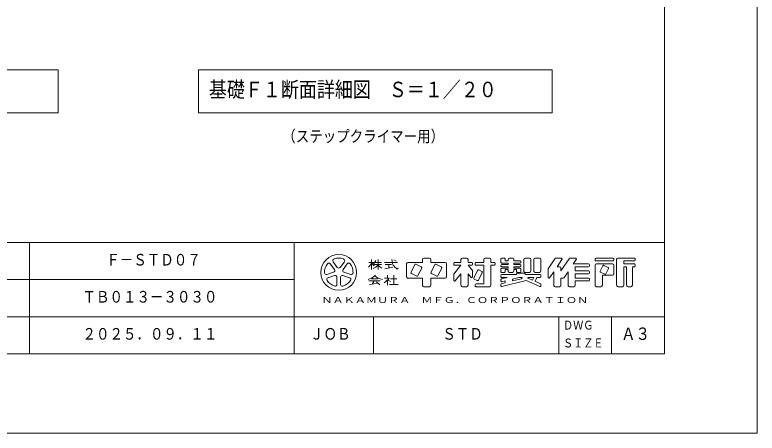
# Model space of a CAD drawing. Units: millimetres on the paper, scale 1:50, with parts at other scales. Extents: x 0 to 420, y -297 to 594.
# Drawn here: x 279.7 to 420, y -297 to -218 of the extents above; entities that cross this region are included whole.
import ezdxf
from ezdxf.enums import TextEntityAlignment as Align

# ---------------------------------------------------------------- set-up
doc = ezdxf.new("R2010")
doc.units = ezdxf.units.MM
for name, color, linetype, lineweight in [('DEFPOINTS_4', 7, 'Continuous', 9), ('LY_1', 7, 'Continuous', 9), ('LY_2', 7, 'Continuous', 9)]:
    doc.layers.add(name, color=color, linetype=linetype, lineweight=lineweight)
doc.styles.add('ＭＳ ゴシック', font='')
doc.styles.get('ＭＳ ゴシック').set_extended_font_data('MS Gothic')

msp = doc.modelspace()

# ---------------------------------------------------------------- linework, layer by layer
at = {"layer": 'DEFPOINTS_4'}
for p, q in [((420, -297), (420, 0)), ((0, -297), (420, -297))]:
    msp.add_line(p, q, dxfattribs=at)
at = {"layer": 'LY_1'}
for p, q in [((402.5, -282), (402.5, -15)), ((17.5, -261), (402.5, -261)), ((332.5, -261), (332.5, -282)), ((346.599, -264.747), (347.544, -264.747)), ((347.139, -264.207), (347.139, -266.097)), ((347.731, -264.747), (348.975, -264.747)), ((348.354, -264.207), (348.354, -266.097)), ((349.569, -264.747), (351.999, -264.747)), ((351.781, -264.533), (351.34, -264.239)), ((347.585, -265.152), (349.029, -265.152)), ((349.611, -265.98), (351.147, -265.673)), ((349.704, -265.152), (350.919, -265.152)), ((350.379, -265.152), (350.379, -265.827)), ((347.139, -267.852), (348.219, -267.852)), ((349.569, -267.717), (350.449, -267.717)), ((350.109, -267.177), (350.109, -267.717)), ((350.717, -267.852), (351.932, -267.852)), ((351.324, -267.177), (351.324, -268.932)), ((215, -268), (332.5, -268)), ((346.599, -268.216), (348.759, -268.216)), ((346.735, -268.933), (348.387, -268.696)), ((347.601, -268.216), (347.211, -268.864)), ((348.084, -268.393), (348.69, -268.999)), ((350.109, -268.09), (350.109, -269.067)), ((350.16, -268.04), (350.704, -268.354)), ((350.514, -268.932), (352.134, -268.932)), ((160, -275), (402.5, -275)), ((347.5, -275), (347.5, -282)), ((382.5, -275), (382.5, -282)), ((17.5, -282), (402.5, -282))]:
    msp.add_line(p, q, dxfattribs=at)
at = {"layer": 'LY_1', "lineweight": 18}
for p, q in [((282.5, -261), (282.5, -282)), ((340.11, -266.083), (339.325, -265.003)), ((339.871, -264.607), (340.656, -265.687)), ((341.202, -265.687), (341.987, -264.607)), ((342.533, -265.003), (341.748, -266.083)), ((353.754, -265.017), (353.754, -267.447)), ((354.024, -264.747), (356.724, -264.747)), ((356.525, -265.592), (355.519, -265.089)), ((356.724, -264.207), (356.724, -264.747)), ((356.994, -263.937), (358.074, -263.937)), ((358.344, -264.207), (358.344, -264.747)), ((358.344, -264.747), (361.044, -264.747)), ((360.305, -265.592), (359.299, -265.089)), ((361.314, -265.017), (361.314, -267.447)), ((362.664, -264.909), (362.664, -265.125)), ((362.826, -264.747), (364.014, -264.747)), ((364.014, -264.207), (364.014, -264.747)), ((364.284, -263.937), (365.094, -263.937)), ((365.364, -264.207), (365.364, -264.747)), ((365.364, -264.747), (366.012, -264.747)), ((366.174, -264.909), (366.174, -265.125)), ((366.714, -264.909), (366.714, -265.125)), ((366.876, -264.747), (368.334, -264.747)), ((368.334, -264.207), (368.334, -264.747)), ((368.604, -263.937), (369.414, -263.937)), ((369.684, -264.207), (369.684, -264.747)), ((369.684, -264.747), (370.332, -264.747)), ((370.494, -264.909), (370.494, -265.125)), ((371.574, -264.099), (371.574, -264.72)), ((371.736, -263.937), (372.222, -263.937)), ((371.736, -264.882), (372.924, -264.882)), ((372.384, -264.099), (372.384, -264.477)), ((372.384, -264.477), (372.924, -264.477)), ((372.924, -264.207), (372.924, -264.477)), ((372.924, -264.882), (372.924, -265.152)), ((373.734, -263.937), (373.194, -263.937)), ((374.004, -264.207), (374.004, -264.477)), ((374.004, -264.477), (375.192, -264.477)), ((374.004, -264.882), (374.004, -265.152)), ((374.004, -264.882), (375.192, -264.882)), ((375.354, -264.639), (375.354, -264.72)), ((375.894, -264.207), (375.894, -266.367)), ((376.164, -263.937), (376.974, -263.937)), ((377.244, -264.207), (377.244, -266.367)), ((377.784, -264.207), (377.784, -266.367)), ((378.054, -263.937), (378.864, -263.937)), ((379.134, -264.207), (379.134, -266.367)), ((380.62, -265.758), (381.754, -264.057)), ((381.979, -263.937), (382.971, -263.937)), ((382.194, -265.557), (383.106, -264.189)), ((382.914, -266.367), (384.454, -264.057)), ((384.679, -263.937), (385.671, -263.937)), ((385.254, -265.017), (385.806, -264.189)), ((385.254, -265.017), (388.152, -265.017)), ((389.394, -264.099), (389.394, -264.315)), ((389.556, -263.937), (392.742, -263.937)), ((389.556, -264.477), (392.742, -264.477)), ((389.664, -265.017), (392.634, -265.017)), ((392.904, -264.099), (392.904, -264.315)), ((393.444, -264.207), (393.444, -269.067)), ((393.714, -263.937), (396.792, -263.937)), ((394.794, -264.477), (396.792, -264.477)), ((394.794, -264.477), (394.794, -265.017)), ((394.794, -265.017), (396.792, -265.017)), ((396.954, -264.099), (396.954, -264.315)), ((355.302, -265.162), (354.582, -266.6)), ((355.878, -267.248), (356.598, -265.81)), ((359.082, -265.162), (358.362, -266.6)), ((359.658, -267.248), (360.378, -265.81)), ((364.014, -265.287), (362.664, -266.974)), ((362.826, -265.287), (364.014, -265.287)), ((365.364, -265.287), (366.012, -265.287)), ((365.364, -265.287), (366.174, -266.299)), ((366.174, -266.299), (366.174, -267.457)), ((367.182, -266.242), (366.462, -267.68)), ((366.876, -265.287), (368.334, -265.287)), ((367.399, -266.169), (367.973, -266.456)), ((368.334, -265.287), (368.334, -268.797)), ((369.684, -265.287), (370.332, -265.287)), ((369.684, -265.287), (369.684, -269.067)), ((371.574, -265.314), (371.574, -265.395)), ((371.574, -265.989), (371.574, -266.475)), ((371.736, -265.152), (372.924, -265.152)), ((371.736, -265.557), (372.924, -265.557)), ((371.736, -265.827), (372.924, -265.827)), ((372.384, -266.097), (372.384, -266.475)), ((372.384, -266.097), (372.924, -266.097)), ((372.924, -265.557), (372.924, -265.827)), ((372.924, -266.097), (372.924, -266.367)), ((374.004, -265.152), (375.192, -265.152)), ((374.004, -265.557), (374.004, -265.827)), ((374.004, -265.557), (375.192, -265.557)), ((374.004, -265.827), (375.192, -265.827)), ((374.004, -266.097), (374.544, -266.097)), ((374.004, -266.097), (374.004, -266.367)), ((374.544, -266.097), (374.544, -266.475)), ((375.354, -265.314), (375.354, -265.395)), ((375.354, -265.989), (375.354, -266.475)), ((380.484, -266.207), (380.484, -267.587)), ((380.781, -267.677), (381.564, -266.502)), ((381.564, -266.502), (381.564, -269.067)), ((382.194, -265.557), (382.644, -265.557)), ((382.914, -265.827), (382.914, -266.367)), ((383.534, -267.596), (384.264, -266.502)), ((384.264, -266.502), (384.264, -269.067)), ((385.614, -265.557), (385.614, -266.367)), ((385.614, -265.557), (388.152, -265.557)), ((385.614, -266.367), (388.152, -266.367)), ((388.314, -265.179), (388.314, -265.395)), ((388.314, -266.529), (388.314, -266.745)), ((389.394, -265.287), (389.394, -269.067)), ((390.834, -265.378), (390.33, -266.384)), ((391.051, -265.305), (391.841, -265.7)), ((391.914, -265.918), (391.41, -266.924)), ((392.904, -265.287), (392.904, -266.907)), ((394.794, -265.557), (394.794, -269.067)), ((394.794, -265.557), (395.334, -265.557)), ((395.334, -265.557), (395.334, -269.067)), ((396.414, -265.557), (396.414, -269.067)), ((396.414, -265.557), (396.792, -265.557)), ((396.954, -265.179), (396.954, -265.395)), ((338.672, -267.015), (339.941, -266.603)), ((340.15, -267.245), (338.88, -267.657)), ((340.592, -268.901), (340.592, -267.566)), ((341.267, -267.566), (341.267, -268.901)), ((342.978, -267.657), (341.708, -267.245)), ((341.917, -266.603), (343.187, -267.015)), ((354.024, -267.717), (356.724, -267.717)), ((354.655, -266.817), (355.661, -267.32)), ((356.724, -267.717), (356.724, -269.067)), ((358.344, -267.717), (358.344, -269.067)), ((358.344, -267.717), (361.044, -267.717)), ((358.435, -266.817), (359.441, -267.32)), ((362.664, -266.974), (362.664, -268.132)), ((364.014, -266.907), (362.953, -268.234)), ((364.014, -266.907), (364.014, -269.067)), ((365.364, -266.907), (365.364, -269.067)), ((365.364, -266.907), (365.886, -267.559)), ((366.535, -267.897), (367.109, -268.184)), ((368.046, -266.674), (367.326, -268.112)), ((371.574, -267.204), (371.574, -267.42)), ((372.76, -267.582), (371.697, -267.848)), ((371.736, -266.637), (372.222, -266.637)), ((371.736, -267.042), (374.544, -267.042)), ((371.736, -267.582), (372.76, -267.582)), ((373.194, -266.637), (373.734, -266.637)), ((374.987, -267.582), (373.734, -267.895)), ((375.477, -267.821), (373.734, -268.257)), ((373.734, -267.895), (373.734, -268.257)), ((374.544, -266.934), (374.544, -267.042)), ((374.706, -266.637), (375.192, -266.637)), ((374.706, -266.772), (376.002, -266.772)), ((374.987, -267.582), (375.447, -267.582)), ((376.164, -266.637), (376.974, -266.637)), ((376.164, -266.934), (376.164, -267.042)), ((376.164, -267.042), (378.972, -267.042)), ((376.729, -267.737), (377.532, -268.094)), ((376.762, -267.582), (377.788, -267.582)), ((377.532, -268.094), (377.788, -267.582)), ((378.026, -268.313), (378.392, -267.582)), ((378.054, -266.637), (378.864, -266.637)), ((378.392, -267.582), (378.972, -267.582)), ((379.134, -267.204), (379.134, -267.42)), ((382.914, -267.717), (382.914, -269.067)), ((382.914, -267.717), (383.31, -267.717)), ((385.614, -266.907), (388.152, -266.907)), ((385.614, -266.907), (385.614, -267.717)), ((385.614, -267.717), (388.152, -267.717)), ((388.314, -267.879), (388.314, -268.095)), ((390.403, -266.601), (391.193, -266.996)), ((390.744, -267.177), (392.634, -267.177)), ((390.744, -267.177), (390.744, -269.067)), ((356.994, -269.337), (358.074, -269.337)), ((364.284, -269.337), (365.094, -269.337)), ((366.714, -268.959), (366.714, -269.175)), ((366.876, -268.797), (368.334, -268.797)), ((366.876, -269.337), (369.414, -269.337)), ((371.574, -268.005), (371.574, -268.227)), ((371.574, -268.923), (371.574, -269.146)), ((372.384, -268.594), (371.697, -268.766)), ((376.35, -268.159), (371.775, -269.303)), ((372.384, -268.232), (371.775, -268.385)), ((372.384, -268.232), (372.384, -268.594)), ((376.35, -268.159), (378.906, -269.295)), ((378.026, -268.313), (379.038, -268.763)), ((379.134, -268.911), (379.134, -269.147)), ((381.834, -269.337), (382.644, -269.337)), ((384.534, -269.337), (385.344, -269.337)), ((385.614, -268.257), (388.152, -268.257)), ((385.614, -268.257), (385.614, -269.067)), ((389.664, -269.337), (390.474, -269.337)), ((393.714, -269.337), (394.524, -269.337)), ((395.604, -269.337), (396.144, -269.337)), ((392.5, -275), (392.5, -282))]:
    msp.add_line(p, q, dxfattribs=at)
msp.add_circle((340.929, -266.637), 3.375, dxfattribs=at)
for centre, radius, start, end in [((340.929, -266.637), 2.7, 142.60154, 181.39846), ((339.052, -265.202), 0.338, 35.99999, 142.60154), ((340.144, -264.408), 0.338, 109.39847, 215.99997), ((340.929, -266.637), 2.7, 70.60155, 109.39847), ((341.714, -264.408), 0.338, 324, 70.60155), ((342.806, -265.202), 0.338, 37.39846, 143.99995), ((340.929, -266.637), 2.7, 358.60155, 37.39847), ((354.024, -265.017), 0.27, 89.99998, 179.99996), ((355.446, -265.234), 0.162, 63.43492, 153.43499), ((356.994, -264.207), 0.27, 89.99998, 179.99996), ((358.074, -264.207), 0.27, 0, 89.99998), ((359.226, -265.234), 0.162, 63.43492, 153.43499), ((361.044, -265.017), 0.27, 0, 89.99998), ((362.826, -264.909), 0.162, 89.99998, 179.99996), ((362.826, -265.125), 0.162, 179.99998, 270.00002), ((364.284, -264.207), 0.27, 89.99998, 179.99996), ((365.094, -264.207), 0.27, 0, 89.99998), ((366.012, -264.909), 0.162, 0, 89.99998), ((366.012, -265.125), 0.162, 270.00002, 0), ((366.876, -264.909), 0.162, 89.99998, 179.99996), ((366.876, -265.125), 0.162, 179.99998, 270.00002), ((368.604, -264.207), 0.27, 89.99998, 179.99996), ((369.414, -264.207), 0.27, 0, 89.99998), ((370.332, -264.909), 0.162, 0, 89.99998), ((370.332, -265.125), 0.162, 270.00002, 0), ((371.736, -264.099), 0.162, 89.99998, 179.99996), ((371.736, -264.72), 0.162, 179.99998, 270.00002), ((372.222, -264.099), 0.162, 0, 89.99998), ((373.194, -264.207), 0.27, 89.99998, 179.99996), ((373.734, -264.207), 0.27, 0, 89.99998), ((375.192, -264.639), 0.162, 0, 89.99998), ((375.192, -264.72), 0.162, 270.00002, 0), ((376.164, -264.207), 0.27, 89.99998, 179.99996), ((376.974, -264.207), 0.27, 0, 89.99998), ((378.054, -264.207), 0.27, 89.99998, 179.99996), ((378.864, -264.207), 0.27, 0, 89.99998), ((381.979, -264.207), 0.27, 89.99998, 146.30984), ((382.971, -264.099), 0.162, 326.31015, 89.99998), ((384.679, -264.207), 0.27, 89.99998, 146.3098), ((385.671, -264.099), 0.162, 326.31003, 89.99998), ((388.152, -265.179), 0.162, 0, 89.99998), ((389.556, -264.099), 0.162, 89.99998, 179.99996), ((389.556, -264.315), 0.162, 179.99998, 270.00002), ((389.664, -265.287), 0.27, 89.99998, 179.99996), ((392.634, -265.287), 0.27, 0, 89.99998), ((392.742, -264.099), 0.162, 0, 89.99998), ((392.742, -264.315), 0.162, 270.00002, 0), ((393.714, -264.207), 0.27, 89.99998, 179.99996), ((396.792, -264.099), 0.162, 0, 89.99998), ((396.792, -264.315), 0.162, 270.00002, 0), ((396.792, -265.179), 0.162, 0, 89.99998), ((339.837, -266.282), 0.338, 287.99998, 35.99999), ((340.929, -265.488), 0.338, 215.99998, 324), ((342.021, -266.282), 0.338, 143.99996, 251.99999), ((356.453, -265.737), 0.162, 333.4349, 63.43487), ((360.233, -265.737), 0.162, 333.4349, 63.43487), ((367.326, -266.314), 0.162, 63.43487, 153.43498), ((367.901, -266.601), 0.162, 333.43492, 63.43493), ((371.736, -265.314), 0.162, 89.99998, 179.99996), ((371.736, -265.395), 0.162, 179.99998, 270.00002), ((371.736, -265.989), 0.162, 89.99998, 179.99996), ((371.736, -266.475), 0.162, 179.99998, 270.00002), ((372.222, -266.475), 0.162, 270.00002, 0), ((373.194, -266.367), 0.27, 179.99998, 270.00002), ((373.734, -266.367), 0.27, 270.00002, 0), ((374.706, -266.475), 0.162, 179.99998, 270.00002), ((375.192, -265.314), 0.162, 0, 89.99998), ((375.192, -265.395), 0.162, 270.00002, 0), ((375.192, -265.989), 0.162, 0, 89.99998), ((375.192, -266.475), 0.162, 270.00002, 0), ((376.164, -266.367), 0.27, 179.99998, 270.00002), ((376.974, -266.367), 0.27, 270.00002, 0), ((378.054, -266.367), 0.27, 179.99998, 270.00002), ((378.864, -266.367), 0.27, 270.00002, 0), ((381.294, -266.207), 0.81, 146.30999, 179.99996), ((382.644, -265.827), 0.27, 0, 89.99998), ((388.152, -265.395), 0.162, 270.00002, 0), ((388.152, -266.529), 0.162, 0, 89.99998), ((390.475, -266.456), 0.162, 153.43517, 243.43529), ((390.978, -265.45), 0.162, 63.43447, 153.43474), ((391.769, -265.845), 0.162, 333.43484, 63.43447), ((396.792, -265.395), 0.162, 270.00002, 0), ((338.567, -266.694), 0.338, 181.39848, 287.99997), ((338.984, -267.978), 0.338, 107.99999, 214.60154), ((340.254, -267.566), 0.338, 359.99997, 107.99999), ((341.604, -267.566), 0.338, 71.99997, 179.99999), ((342.874, -267.978), 0.338, 325.39847, 71.99996), ((343.291, -266.694), 0.338, 252.00001, 358.60156), ((354.024, -267.447), 0.27, 179.99998, 270.00002), ((354.727, -266.672), 0.162, 153.43495, 243.43485), ((355.734, -267.175), 0.162, 243.43498, 333.43496), ((358.507, -266.672), 0.162, 153.43495, 243.43485), ((359.514, -267.175), 0.162, 243.43498, 333.43496), ((361.044, -267.447), 0.27, 270.00002, 0), ((366.012, -267.457), 0.162, 218.65962, 0), ((366.607, -267.752), 0.162, 153.43487, 243.4348), ((371.736, -267.204), 0.162, 89.99998, 179.99996), ((371.736, -267.42), 0.162, 179.99998, 270.00002), ((371.736, -268.005), 0.162, 104.03614, 179.99996), ((374.706, -266.934), 0.162, 89.99998, 179.99996), ((375.447, -267.703), 0.121, 284.0365, 89.99998), ((376.002, -266.934), 0.162, 0, 89.99998), ((376.762, -267.663), 0.081, 89.99998, 246.03817), ((378.972, -267.204), 0.162, 0, 89.99998), ((378.972, -267.42), 0.162, 270.00002, 0), ((380.646, -267.587), 0.162, 179.99998, 326.30997), ((383.31, -267.447), 0.27, 270.00002, 326.31002), ((388.152, -266.745), 0.162, 270.00002, 0), ((388.152, -267.879), 0.162, 0, 89.99998), ((391.266, -266.851), 0.162, 243.43534, 333.43491), ((392.634, -266.907), 0.27, 270.00002, 0), ((340.929, -266.637), 2.7, 214.60156, 253.39848), ((340.254, -268.901), 0.338, 253.39847, 359.99997), ((341.604, -268.901), 0.338, 179.99999, 286.60154), ((340.929, -266.637), 2.7, 286.60155, 325.39847), ((356.994, -269.067), 0.27, 179.99998, 270.00002), ((358.074, -269.067), 0.27, 270.00002, 0), ((362.826, -268.132), 0.162, 179.99998, 321.34037), ((364.284, -269.067), 0.27, 179.99998, 270.00002), ((365.094, -269.067), 0.27, 270.00002, 0), ((366.876, -268.959), 0.162, 89.99998, 179.99996), ((366.876, -269.175), 0.162, 179.99998, 270.00002), ((367.182, -268.039), 0.162, 243.43487, 333.43498), ((369.414, -269.067), 0.27, 270.00002, 0), ((371.736, -268.227), 0.162, 179.99998, 284.03612), ((371.736, -268.923), 0.162, 104.03614, 179.99996), ((371.736, -269.146), 0.162, 179.99998, 284.03612), ((378.972, -269.147), 0.162, 246.03699, 0), ((378.972, -268.911), 0.162, 0, 66.03701), ((381.834, -269.067), 0.27, 179.99998, 270.00002), ((382.644, -269.067), 0.27, 270.00002, 0), ((384.534, -269.067), 0.27, 179.99998, 270.00002), ((385.344, -269.067), 0.27, 270.00002, 0), ((388.152, -268.095), 0.162, 270.00002, 0), ((389.664, -269.067), 0.27, 179.99998, 270.00002), ((390.474, -269.067), 0.27, 270.00002, 0), ((393.714, -269.067), 0.27, 179.99998, 270.00002), ((394.524, -269.067), 0.27, 270.00002, 0), ((395.604, -269.067), 0.27, 179.99998, 270.00002), ((396.144, -269.067), 0.27, 270.00002, 0)]:
    msp.add_arc(centre, radius, start, end, dxfattribs=at)
at = {"layer": 'LY_1'}
for centre, radius, start, end in [((345.034, -263.916), 2.285, 311.36185, 337.13638), ((349.117, -263.573), 2.345, 212.50346, 230.00631), ((346.498, -263.953), 1.467, 313.72108, 343.54317), ((352.937, -264.306), 1.953, 177.09472, 240.51891), ((346.126, -263.182), 3.034, 295.86917, 317.23867), ((350.582, -263.182), 3.034, 222.76131, 240.10806), ((350.96, -265.195), 1.299, 321.42112, 334.8249), ((345.602, -264.743), 3.32, 285.11261, 313.40619), ((349.73, -264.806), 3.192, 231.17281, 259.75506), ((346.84, -264.774), 4.657, 304.87257, 320.80411)]:
    msp.add_arc(centre, radius, start, end, dxfattribs=at)
at = {"layer": 'LY_2', "lineweight": 18}
for p, q in [((287.888, -228.358), (221.088, -228.358)), ((287.888, -236.491), (287.888, -228.358)), ((381.228, -228.358), (314.428, -228.358)), ((314.428, -228.358), (314.428, -236.491)), ((381.228, -236.491), (381.228, -228.358)), ((221.088, -236.491), (287.888, -236.491)), ((314.428, -236.491), (381.228, -236.491))]:
    msp.add_line(p, q, dxfattribs=at)

# ---------------------------------------------------------------- texts
at = {"layer": 'LY_1', "style": 'ＭＳ ゴシック'}
for s, height, width, p in [('Ｆ－ＳＴＤ０７', 2.199, 0.85, (297, -266)), ('ＴＢ０１３－３０３０', 2.199, 0.85, (292.5, -273)), ('ＮＡＫＡＭＵＲＡ\u3000ＭＦＧ．ＣＯＲＰＯＲＡＴＩＯＮ', 1.1, 1.4, (337.645, -272.75)), ('ＤＷＧ', 1.65, 0.85, (383.312, -277.938)), ('２０２５．０９．１１', 2.199, 0.85, (292.5, -280)), ('ＪＯＢ', 2.199, 0.85, (335.5, -280)), ('ＳＴＤ', 2.199, 0.85, (360.5, -280)), ('Ａ３', 2.346, 0.85, (394.3, -280.1)), ('ＳＩＺＥ', 1.65, 0.85, (383.312, -281.312))]:
    msp.add_text(s, height=height, dxfattribs=dict(at, width=width)).set_placement(p, align=Align.BOTTOM_LEFT)
at = {"layer": 'LY_2', "style": 'ＭＳ ゴシック', "width": 0.85}
for s, height, p in [('基礎Ｆ１断面詳細図\u3000Ｓ＝１／２０', 2.933, (316.384, -234.424)), ('（ステップクライマー用）', 2.199, (330.245, -242.677))]:
    msp.add_text(s, height=height, dxfattribs=at).set_placement(p, align=Align.BOTTOM_LEFT)

doc.saveas('drawing.dxf')
